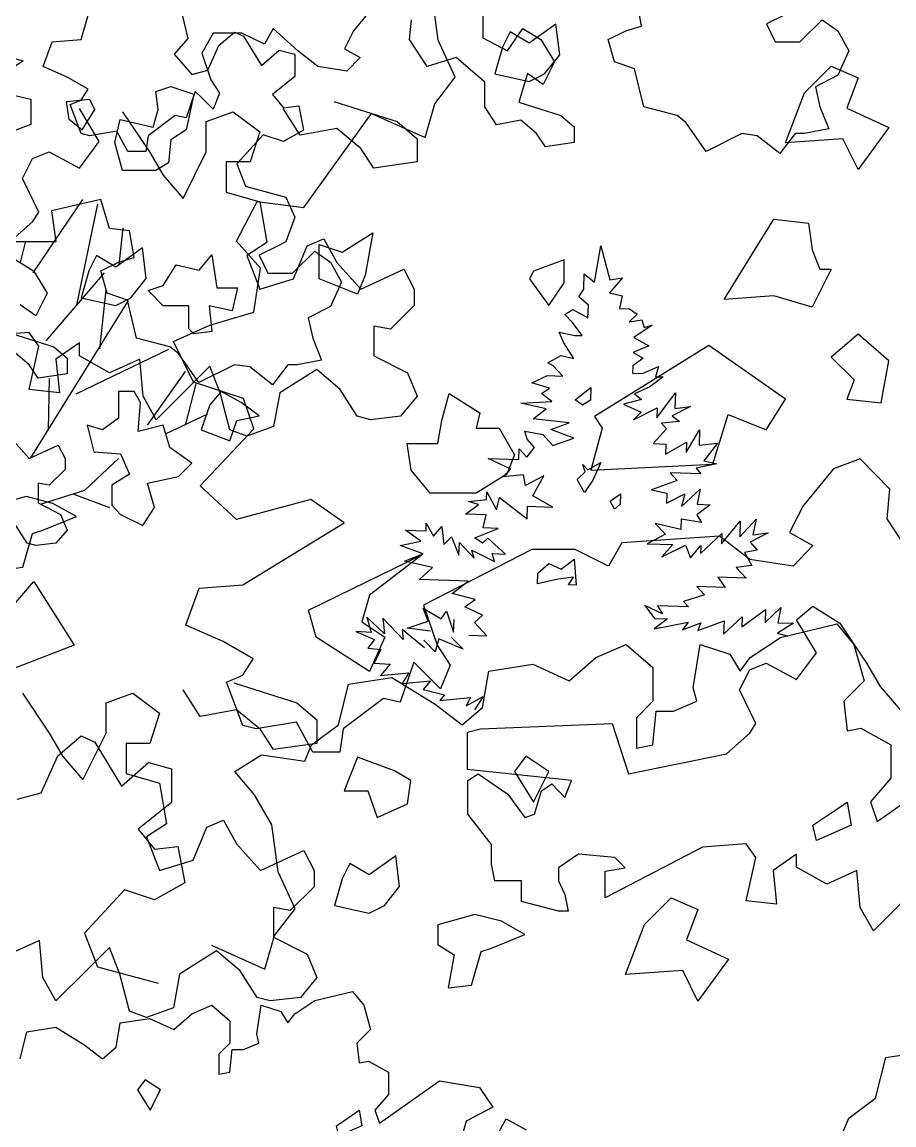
# Model space of a CAD drawing. Header units: inches. Extents: x 11.9 to 85.3, y 21.1 to 37.4.
# Drawn here: x 52.407 to 52.812, y 23.174 to 23.686 of the extents above; entities that cross this region are included whole.
import ezdxf

# ---------------------------------------------------------------- set-up
doc = ezdxf.new("R2010")
doc.units = ezdxf.units.IN
doc.header["$MEASUREMENT"] = 0
doc.layers.add('CAY', color=94, linetype='Continuous')
doc.layers.add('CAY-3', color=61, linetype='Continuous')

# ---------------------------------------------------------------- blocks, each defined once
blk = doc.blocks.new('A$C76451831')
at = {"layer": 'CAY'}
for p, q in [((2471.8, 2031.9), (2478.5, 2069.3)), ((2478.5, 2069.3), (2487.7, 2034.1)), ((2460.6, 2024.6), (2461.2, 2040.4)), ((2461.2, 2040.4), (2471.8, 2031.9)), ((2500.9, 2036.3), (2487.3, 2020.9)), ((2487.7, 2034.1), (2500.9, 2036.3)), ((2455.4, 2016.6), (2460.6, 2024.6)), ((2487.3, 2020.9), (2500.3, 2017.8)), ((2465.5, 2008.1), (2455.4, 2016.6)), ((2500.3, 2017.8), (2497.6, 2004.7)), ((2441.2, 1998.5), (2449.5, 2003.7)), ((2449, 1990.1), (2441.2, 1998.5)), ((2449.5, 2003.7), (2465, 1995)), ((2465, 1995), (2465.5, 2008.1)), ((2497.6, 2004.7), (2508, 2004.3)), ((2515.9, 1998.6), (2507.5, 1990.8)), ((2508, 2004.3), (2515.9, 1998.6)), ((2459, 1976.6), (2449, 1990.1)), ((2507.5, 1990.8), (2520.7, 1993)), ((2531.4, 1987.2), (2512.4, 1974.7)), ((2520.7, 1993), (2523.1, 1984.8)), ((2523.1, 1984.8), (2531.4, 1987.2)), ((2435.1, 1980.1), (2451.3, 1976.8)), ((2440.1, 1969.1), (2435.1, 1980.1)), ((2451.3, 1976.8), (2459, 1976.6)), ((2512.4, 1974.7), (2527.9, 1966)), ((2450.4, 1952.9), (2440.1, 1969.1)), ((2527.9, 1966), (2511.8, 1958.9)), ((2423.5, 1948.4), (2437, 1956)), ((2437, 1956), (2450.4, 1952.9)), ((2522, 1953.1), (2511.3, 1945.3)), ((2511.8, 1958.9), (2522, 1953.1)), ((2428.9, 1945.4), (2423.5, 1948.4)), ((2438.9, 1934.7), (2428.9, 1945.4)), ((2511.3, 1945.3), (2511.1, 1937.6)), ((2521.5, 1937.2), (2538.1, 1944.4)), ((2538.1, 1944.4), (2535, 1934)), ((2407, 1927.6), (2423.1, 1935.2)), ((2423.1, 1935.2), (2438.9, 1934.7)), ((2511.1, 1937.6), (2521.5, 1937.2)), ((2542.7, 1933.8), (2529.2, 1923.4)), ((2535, 1934), (2542.7, 1933.8)), ((2425.3, 1922), (2407, 1927.6)), ((2417, 1916.8), (2425.3, 1922)), ((2529.2, 1923.4), (2513.1, 1916.2)), ((2395.4, 1906.7), (2427.6, 1908.3)), ((2421.9, 1900.8), (2395.4, 1906.7)), ((2427.6, 1908.3), (2417, 1916.8)), ((2520.6, 1910.5), (2501.8, 1905.7)), ((2513.1, 1916.2), (2520.6, 1910.5)), ((2536.2, 1891.4), (2555.7, 1917.4)), ((2555.7, 1917.4), (2555.1, 1901.1)), ((2408.4, 1890.4), (2421.9, 1900.8)), ((2501.8, 1905.7), (2520.1, 1897.4)), ((2512.1, 1889.5), (2536.6, 1901.8)), ((2520.1, 1897.4), (2512.1, 1889.5)), ((2536.6, 1901.8), (2536.2, 1891.4)), ((2571.1, 1903.3), (2552.1, 1893.5)), ((2555.1, 1901.1), (2571.1, 1903.3)), ((2445.4, 1886.4), (2408.4, 1890.4)), ((2426.6, 1879.3), (2445.4, 1886.4)), ((2559.6, 1887.8), (2541, 1885.8)), ((2541, 1885.8), (2546.2, 1880.1)), ((2552.1, 1893.5), (2559.6, 1887.8)), ((2402.2, 1869.3), (2399.8, 1877.6)), ((2399.8, 1877.6), (2418.2, 1874.2)), ((2418.2, 1874.2), (2428.7, 1862.9)), ((2450.3, 1870.4), (2426.6, 1879.3)), ((2546.2, 1880.1), (2532.6, 1864.8)), ((2566.7, 1855.4), (2580.6, 1878.9)), ((2580.6, 1878.9), (2580.1, 1863.1)), ((2401.6, 1850.7), (2409.6, 1860.9)), ((2409.6, 1860.9), (2402.2, 1869.3)), ((2428.7, 1862.9), (2450.3, 1870.4)), ((2532.6, 1864.8), (2545.7, 1864.3)), ((2545.3, 1853.9), (2567, 1866.3)), ((2545.7, 1864.3), (2545.3, 1853.9)), ((2567, 1866.3), (2566.7, 1855.4)), ((2580.1, 1863.1), (2599.2, 1865.2)), ((2599.2, 1865.2), (2585, 1847.1)), ((2361.6, 1849.4), (2393.3, 1848.3)), ((2385.3, 1838.2), (2361.6, 1849.4)), ((2393.3, 1848.3), (2393.7, 1859.2)), ((2393.7, 1859.2), (2401.6, 1850.7)), ((2376.8, 1830.3), (2385.3, 1838.2)), ((2598.4, 1843.9), (2577, 1839.2)), ((2577, 1839.2), (2581.8, 1833.6)), ((2585, 1847.1), (2598.4, 1843.9)), ((2398.2, 1832.3), (2376.8, 1830.3)), ((2400.5, 1821.3), (2398.2, 1832.3)), ((2419.5, 1831.5), (2400.5, 1821.3)), ((2407.9, 1810.6), (2419.5, 1831.5)), ((2557.5, 1826.7), (2530.9, 1816.8)), ((2581.8, 1833.6), (2550.1, 1834.7)), ((2550.1, 1834.7), (2557.5, 1826.7)), ((2360.1, 1806.9), (2360.4, 1815)), ((2360.4, 1815), (2370.2, 1796.1)), ((2530.9, 1816.8), (2546.6, 1813.5)), ((2562, 1799.8), (2581.2, 1817.7)), ((2581.2, 1817.7), (2577.9, 1802)), ((2341.5, 1804.8), (2360.1, 1806.9)), ((2351.8, 1801.7), (2341.5, 1804.8)), ((2370.2, 1796.1), (2373.4, 1809.1)), ((2373.4, 1809.1), (2402, 1786.8)), ((2428.8, 1799), (2407.9, 1810.6)), ((2546.6, 1813.5), (2546.3, 1803.1)), ((2546.3, 1803.1), (2565.2, 1812.8)), ((2565.2, 1812.8), (2562, 1799.8)), ((2338.3, 1791.8), (2351.8, 1801.7)), ((2402, 1786.8), (2402.5, 1799.9)), ((2402.5, 1799.9), (2428.8, 1799)), ((2591.5, 1801.5), (2577.6, 1791.1)), ((2577.9, 1802), (2591.5, 1801.5)), ((2297.4, 1774.6), (2297.7, 1782.3)), ((2297.7, 1782.3), (2305.3, 1768.9)), ((2359.6, 1791), (2338.3, 1791.8)), ((2356.4, 1777.5), (2359.6, 1791)), ((2561.2, 1775.8), (2534.7, 1782.2)), ((2534.7, 1782.2), (2545.1, 1770.9)), ((2561.5, 1786.7), (2561.2, 1775.8)), ((2582.7, 1783.2), (2561.5, 1786.7)), ((2577.6, 1791.1), (2582.7, 1783.2)), ((2603.3, 1761.2), (2622.6, 1784.5)), ((2622.1, 1768.2), (2639, 1786.7)), ((2622.6, 1784.5), (2622.1, 1768.2)), ((2639, 1786.7), (2635.8, 1770.5)), ((2292, 1763.9), (2276.1, 1775.3)), ((2276.1, 1775.3), (2297.4, 1774.6)), ((2305.3, 1768.9), (2313.9, 1779)), ((2313.9, 1779), (2315.9, 1760.3)), ((2347.9, 1767.4), (2372.2, 1777)), ((2372.2, 1777), (2356.4, 1777.5)), ((2545.1, 1770.9), (2526.2, 1761.2)), ((2581.6, 1751.1), (2603.6, 1771.6)), ((2603.6, 1771.6), (2603.3, 1761.2)), ((2651.7, 1772.6), (2632.8, 1762.9)), ((2635.8, 1770.5), (2651.7, 1772.6)), ((2270.6, 1759.2), (2292, 1763.9)), ((2294.3, 1750.7), (2270.6, 1759.2)), ((2315.9, 1760.3), (2323.9, 1768.2)), ((2323.9, 1768.2), (2331.4, 1749.4)), ((2331.4, 1749.4), (2331.9, 1762.5)), ((2331.9, 1762.5), (2347.1, 1746.1)), ((2355.9, 1761.7), (2347.9, 1767.4)), ((2361.5, 1766.9), (2355.9, 1761.7)), ((2379.5, 1750.4), (2361.5, 1766.9)), ((2526.2, 1761.2), (2552.9, 1760.2)), ((2552.9, 1760.2), (2541.6, 1747.5)), ((2541.6, 1747.5), (2566, 1759.8)), ((2566, 1759.8), (2571, 1746.5)), ((2571, 1746.5), (2581.9, 1759.2)), ((2581.9, 1759.2), (2581.6, 1751.1)), ((2632.8, 1762.9), (2640.2, 1754.5)), ((2275, 1743.2), (2294.3, 1750.7)), ((2347.1, 1746.1), (2344.7, 1754.4)), ((2344.7, 1754.4), (2368.3, 1742.7)), ((2365.9, 1750.9), (2379.5, 1750.4)), ((2368.3, 1742.7), (2365.9, 1750.9)), ((2640.2, 1754.5), (2627, 1752.2)), ((2627, 1752.2), (2634.6, 1738.8)), ((2304.2, 1736.7), (2275, 1743.2)), ((2290.6, 1724.1), (2304.2, 1736.7)), ((2634.6, 1738.8), (2618.3, 1736.6)), ((2618.3, 1736.6), (2628.7, 1725.4)), ((2340.9, 1722.3), (2290.6, 1724.1)), ((2628.7, 1725.4), (2599.3, 1726.4)), ((2599.3, 1726.4), (2607.1, 1715.7)), ((1870.8, 1698), (1891.4, 1722.2)), ((1891.4, 1722.2), (1933.3, 1656.1)), ((2324.6, 1709.7), (2340.9, 1722.3)), ((2577.7, 1716.8), (2585.5, 1708.3)), ((2607.1, 1715.7), (2577.7, 1716.8)), ((2348.4, 1703.5), (2324.6, 1709.7)), ((2337.7, 1695.7), (2348.4, 1703.5)), ((2585.5, 1708.3), (2564, 1701.4)), ((2564, 1701.4), (2569.2, 1695.7)), ((2294.6, 1694.5), (2313.2, 1683.4)), ((2299.6, 1681.1), (2294.6, 1694.5)), ((2313.2, 1683.4), (2318.5, 1691.4)), ((2318.5, 1691.4), (2325.9, 1669.8)), ((2356, 1687.3), (2337.7, 1695.7)), ((2524, 1697.3), (2533.9, 1683.8)), ((2542.3, 1688.5), (2524, 1697.3)), ((2569.2, 1695.7), (2537.1, 1696.9)), ((2537.1, 1696.9), (2542.3, 1688.5)), ((2624.3, 1675.2), (2648.9, 1693)), ((2648.4, 1679.8), (2664.8, 1695.1)), ((2648.9, 1693), (2648.4, 1679.8)), ((2664.8, 1695.1), (2661.6, 1679.4)), ((2236.3, 1685.2), (2240.6, 1669.3)), ((2254.4, 1667.9), (2236.3, 1685.2)), ((2252.8, 1684.1), (2254.4, 1667.9)), ((2273.6, 1662), (2252.8, 1684.1)), ((2278, 1673.7), (2299.6, 1681.1)), ((2325.9, 1669.8), (2326.4, 1682.9)), ((2347.5, 1679.5), (2356, 1687.3)), ((2360.2, 1665.9), (2347.5, 1679.5)), ((2547.5, 1683.4), (2533.6, 1673)), ((2533.6, 1673), (2568.7, 1679.9)), ((2533.9, 1683.8), (2547.5, 1683.4)), ((2568.7, 1679.9), (2563, 1671.9)), ((2563, 1671.9), (2581.8, 1679.4)), ((2578.8, 1671.4), (2605.9, 1681.3)), ((2581.8, 1679.4), (2578.8, 1671.4)), ((2605.4, 1667.7), (2624.6, 1685.6)), ((2605.9, 1681.3), (2605.4, 1667.7)), ((2624.6, 1685.6), (2624.3, 1675.2)), ((2677.9, 1678.8), (2661.2, 1668.5)), ((2661.6, 1679.4), (2677.9, 1678.8)), ((2664.3, 1664.1), (2722.6, 1678.3)), ((2722.6, 1678.3), (2740.3, 1657)), ((2224.6, 1670.4), (2244.1, 1661.9)), ((2240.6, 1669.3), (2224.6, 1670.4)), ((2272.6, 1672.4), (2273.6, 1662)), ((2295.9, 1653.3), (2272.6, 1672.4)), ((2301.9, 1670.6), (2278, 1673.7)), ((2341.7, 1666.5), (2360.2, 1665.9)), ((2661.2, 1668.5), (2672, 1665.4)), ((1933.3, 1656.1), (1850.8, 1624.3)), ((2244.1, 1661.9), (2237.2, 1653)), ((2306.7, 1649.3), (2295.1, 1661.4)), ((2310.8, 1662.9), (2306.7, 1649.3)), ((2336, 1652.2), (2310.8, 1662.9)), ((2323.9, 1664.2), (2336, 1652.2)), ((2473.2, 1643.5), (2504.5, 1657)), ((2504.5, 1657), (2532.2, 1632.9)), ((2574, 1612.2), (2581.1, 1657)), ((2581.1, 1657), (2611.8, 1647)), ((2633, 1643.5), (2664.3, 1664.1)), ((2740.3, 1657), (2750.9, 1619.3)), ((2237.2, 1653), (2250.5, 1651.6)), ((2250.5, 1651.6), (2243.7, 1637.7)), ((2611.8, 1647), (2622.4, 1629.3)), ((2243.7, 1637.7), (2260.2, 1636.6)), ((2260.2, 1636.6), (2250.4, 1624.7)), ((2362.4, 1629.3), (2407.8, 1636.4)), ((2407.8, 1636.4), (2445.5, 1619.3)), ((2445.5, 1619.3), (2473.2, 1643.5)), ((2532.2, 1632.9), (2532.2, 1598.1)), ((2622.4, 1629.3), (2633, 1643.5)), ((2217.3, 1615.8), (2262.1, 1622.8)), ((2250.4, 1624.7), (2279.7, 1627.6)), ((2262.1, 1622.8), (2306.9, 1595.1)), ((2279.7, 1627.6), (2272.6, 1616.4)), ((2355.9, 1591.6), (2362.4, 1629.3)), ((2206.7, 1573.9), (2217.3, 1615.8)), ((2272.6, 1616.4), (2301.9, 1619.3)), ((2301.9, 1619.3), (2294.6, 1610.4)), ((2294.6, 1610.4), (2316.5, 1604.8)), ((2577.6, 1598.1), (2574, 1612.2)), ((2750.9, 1619.3), (2729.7, 1598.1)), ((2316.5, 1604.8), (2311.6, 1598.8)), ((2311.6, 1598.8), (2343.6, 1601.9)), ((2339, 1593.3), (2356.7, 1603.2)), ((2343.6, 1601.9), (2339, 1593.3)), ((2356.7, 1603.2), (2347.6, 1589.1)), ((2532.2, 1598.1), (2515.1, 1580.9)), ((2553.4, 1588), (2577.6, 1598.1)), ((2729.7, 1598.1), (2733.2, 1567.4)), ((2306.9, 1595.1), (2334.7, 1573.9)), ((2334.7, 1573.9), (2355.9, 1591.6)), ((2532.2, 1553.2), (2535.7, 1588)), ((2535.7, 1588), (2553.4, 1588)), ((2515.1, 1580.9), (2515.1, 1549.7)), ((2179, 1553.2), (2206.7, 1573.9)), ((2733.2, 1567.4), (2747.4, 1570.3)), ((2747.4, 1570.3), (2778.6, 1553.2)), ((1916.2, 1541.7), (1940.4, 1562.3)), ((1940.4, 1562.3), (1954.5, 1555.8)), ((1954.5, 1555.8), (1982.2, 1510.4)), ((2171.9, 1536.1), (2179, 1553.2)), ((2515.1, 1549.7), (2532.2, 1553.2)), ((2778.6, 1553.2), (2778.6, 1518.4)), ((1899.1, 1503.3), (1916.2, 1541.7)), ((2099.4, 1525.5), (2127.1, 1542.6)), ((2127.1, 1542.6), (2171.9, 1536.1)), ((1982.2, 1510.4), (2010, 1534.6)), ((2010, 1534.6), (2034.1, 1528.1)), ((2764.5, 1473.6), (2857.6, 1539.7)), ((2034.1, 1528.1), (2034.1, 1493.3)), ((2120, 1501.3), (2099.4, 1525.5)), ((2778.6, 1518.4), (2757.4, 1494.2)), ((1874.3, 1496.9), (1899.1, 1503.3)), ((2137.7, 1470.1), (2120, 1501.3)), ((2034.1, 1493.3), (1999.3, 1465.6)), ((2757.4, 1494.2), (2764.5, 1473.6)), ((1999.3, 1465.6), (2016.4, 1445)), ((2144.2, 1421.7), (2137.7, 1470.1)), ((2016.4, 1445), (2040.6, 1447.9)), ((2040.6, 1447.9), (2047.7, 1410.1)), ((2161.9, 1383.3), (2144.2, 1421.7)), ((2047.7, 1410.1), (2016.4, 1392.5)), ((1985.2, 1403.1), (1943.9, 1358.2)), ((2016.4, 1392.5), (1985.2, 1403.1)), ((2140.7, 1355.6), (2161.9, 1383.3)), ((1943.9, 1358.2), (1957.5, 1323.4)), ((2130.6, 1320.8), (2140.7, 1355.6)), ((2075.2, 1345.6), (2130.6, 1320.8)), ((1957.5, 1323.4), (2020, 1306.3)), ((2281, 794.5), (2332.5, 870.4)), ((2491.6, 827), (2512.8, 868.3)), ((2512.8, 868.3), (2561.2, 861.8)), ((2326.2, 761), (2347.8, 865.6)), ((2370.1, 802.5), (2374.1, 840.9)), ((2268, 805.1), (2272.9, 825.9)), ((2516.4, 799.3), (2491.6, 827)), ((2509.3, 753.8), (2516.4, 799.3)), ((2294.3, 724.1), (2354.9, 794.5)), ((2350.1, 715.8), (2356.4, 776.4)), ((2278.7, 602.9), (2379.6, 765.8)), ((2463.9, 740.3), (2509.3, 753.8)), ((2426.2, 723.2), (2463.9, 740.3)), ((2446.8, 681.3), (2426.2, 723.2)), ((2325.4, 669), (2421.3, 715.4)), ((2296.7, 631.7), (2297.9, 685.1)), ((2399.3, 636.8), (2438.6, 692.2)), ((2438.6, 636.8), (2450, 680.8)), ((2498.7, 664.2), (2446.8, 681.3)), ((2509.3, 632.9), (2498.7, 664.2)), ((2417.8, 627.7), (2461.8, 648.6)), ((2334.4, 569.5), (2369.4, 602.2)), ((2289.6, 555.4), (2334.4, 569.5)), ((2323, 565.2), (2360, 551.4))]:
    blk.add_line(p, q, dxfattribs=at)
for points in [[(2451.7, 1910.2), (2468, 1922.8), (2467.5, 1909.6), (2459.2, 1904.5)], [(2453.8, 1827.6), (2462.2, 1835.5), (2459.8, 1843.3), (2465, 1837.6), (2478.4, 1845.3), (2470.1, 1827), (2461.5, 1814.2)], [(2452.7, 1718.4), (2445, 1718.7), (2450.2, 1726.6), (2434.3, 1724.5), (2412.8, 1719.8), (2413.2, 1730.7), (2424.4, 1740.7), (2437.4, 1734.8), (2450.9, 1745.2)], [(2424.5, 1525.4), (2400.8, 1541.2), (2388.9, 1525.4), (2408.7, 1493.7)], [(2721.4, 1485.8), (2733.3, 1493.7), (2737.3, 1469.9), (2701.6, 1454.1), (2697.7, 1469.9)], [(2270.1, 1406.6), (2266.2, 1438.3), (2238.4, 1418.5), (2218.7, 1430.3), (2210.7, 1414.5), (2202.8, 1386.8), (2238.4, 1378.9), (2254.3, 1386.8)], [(2523.5, 1367), (2551.2, 1394.7), (2578.9, 1382.8), (2567, 1351.1), (2610.6, 1331.3), (2578.9, 1287.8), (2563.1, 1319.5), (2503.7, 1315.5)], [(2022.5, 1195.9), (2006.6, 1206.4), (1998.7, 1195.9), (2011.9, 1174.8)], [(2220.4, 1169.5), (2228.3, 1174.8), (2231, 1158.9), (2207.2, 1148.4), (2204.6, 1158.9)], [(2209.9, 855.3), (2183.5, 873.8), (2188.8, 889.6), (2180.8, 905.5), (2167.6, 916), (2165, 945.1), (2180.8, 950.3), (2196.7, 963.5), (2186.1, 987.3), (2199.3, 1016.3), (2231, 1024.3), (2270.6, 1013.7), (2254.7, 1003.1), (2244.2, 982), (2278.5, 974.1), (2278.5, 947.7), (2257.4, 939.8), (2236.3, 931.9), (2204.6, 937.1), (2199.3, 921.3), (2233.6, 916), (2262.7, 900.2), (2257.4, 881.7), (2220.4, 873.8)], [(2365.6, 929.2), (2370.9, 953), (2405.2, 945.1), (2410.4, 963.5), (2407.8, 982), (2423.6, 987.3), (2447.4, 979.4), (2439.5, 942.4), (2423.6, 931.9), (2421, 908.1), (2407.8, 900.2), (2373.5, 900.2)], [(2318.1, 953), (2315.4, 971.5), (2339.2, 974.1), (2344.5, 963.5), (2331.3, 942.4)], [(2577.1, 788.1), (2577.1, 823.8), (2600.8, 815.8), (2632.5, 835.6), (2624.6, 792.1), (2616.7, 772.3)], [(2415.7, 781.4), (2428.9, 802.5), (2452.7, 797.2), (2465.9, 813), (2471.2, 778.7), (2492.3, 778.7), (2487, 755), (2463.2, 760.2), (2465.9, 733.8), (2447.4, 731.2), (2442.1, 736.5), (2442.1, 760.2), (2415.7, 760.2), (2399.9, 776.1)], [(2392.2, 660), (2385.5, 671.4), (2369.4, 671.4), (2369.4, 643.8), (2352.9, 632), (2336.8, 636.8), (2343.9, 609.2), (2371.4, 606.9), (2380.8, 586), (2362.3, 574.6), (2362.3, 553.8), (2371.4, 544.4), (2394.6, 533), (2406.4, 551.4), (2399.3, 576.6), (2431.5, 583.7), (2445.3, 597.4), (2422.5, 613.6), (2415.4, 636.8), (2389.8, 630.1)], [(2475.5, 671.4), (2463.7, 657.6), (2454.7, 632), (2484.6, 620.6), (2491.7, 641.5), (2514.8, 646.2), (2496.4, 660)]]:
    blk.add_lwpolyline(points, close=True, dxfattribs=at)
for points in [[(2492.6, 1796.8), (2487.9, 1805.1), (2498.6, 1812.9), (2498.2, 1802), (2492.6, 1796.8)], [(1877.3, 1228.2), (1884.3, 1256.1), (1914.2, 1260.8), (1944.1, 1242.4), (1962.6, 1228.2), (1976.7, 1240), (1981, 1265.2), (2011.3, 1269.9), (2036.5, 1258.5), (2054.9, 1274.6), (2075.8, 1283.7), (2094.3, 1267.5), (2094.3, 1244.3), (2082.9, 1232.9), (2082.9, 1212.1), (2094.3, 1214.4), (2096.6, 1237.6), (2108.4, 1237.6), (2124.5, 1244.3), (2122.2, 1253.8), (2126.9, 1283.7), (2147.3, 1277), (2154.4, 1265.2), (2161.5, 1274.6), (2182.3, 1288.4), (2221.2, 1297.8), (2233, 1283.7), (2240.1, 1258.5), (2225.9, 1244.3), (2228.3, 1223.9), (2237.7, 1225.8), (2258.6, 1214.4), (2258.6, 1191.2), (2244.4, 1175.1), (2249.1, 1161.4), (2311.2, 1205.4), (2352.9, 1198.3), (2366.7, 1177.9), (2339.1, 1163.7), (2334.4, 1147.6)], [(2371.4, 1149.9), (2380.4, 1166.1), (2401.2, 1154.7)], [(2429.6, 1084.7), (2441, 1036.7), (2426.8, 1020.6), (2445.3, 999.7), (2461.8, 1004.1), (2473.2, 1029.6), (2489.3, 1043.4), (2498.7, 1039.1), (2517.2, 1008.8), (2535.7, 1024.9), (2551.8, 1020.6), (2551.8, 997.4), (2528.6, 978.9), (2540, 965.1), (2556.1, 967.1), (2560.8, 941.9), (2540, 930.1), (2519.2, 937.2), (2491.7, 907.3), (2500.7, 884.1), (2542.4, 872.7), (2551.8, 851.9), (2542.4, 826.3), (2533.3, 821.6), (2514.8, 812.5), (2523.9, 794.1), (2549.4, 794.1), (2572.6, 816.9), (2588.7, 805.5), (2600.1, 784.6), (2588.7, 759.5), (2565.6, 747.7), (2570.3, 726.8), (2579.3, 704), (2554.2, 699.3), (2544.7, 699.3), (2528.6, 678.5), (2505.4, 696.9), (2489.3, 699.3), (2452.3, 680.8), (2431.5, 710.7), (2422.5, 717.8), (2387.9, 726.8), (2378.5, 766.1), (2357.6, 773.2), (2350.9, 796.4), (2369.4, 805.5), (2385.5, 810.2), (2380.8, 837.7), (2360, 840.1), (2350.9, 870.4), (2299.8, 858.6), (2304.6, 826.3), (2260.5, 826.3)], [(2262.9, 807.8), (2281.4, 796.4), (2295.5, 773.2), (2283.7, 750), (2267.6, 761.4)], [(2258.6, 731.5), (2302.2, 717.8), (2316, 706), (2316, 689.9), (2286.1, 685.5), (2277, 699.3), (2260.5, 713.1)], [(2260.5, 620.6), (2277, 602.2), (2306.9, 615.9), (2314, 602.2), (2314, 590.8), (2297.5, 574.6), (2286.1, 576.6), (2286.1, 556.2), (2309.3, 544.4), (2316, 528.2), (2304.6, 514.5), (2283.7, 512.1), (2274.7, 514.5), (2262.9, 533)]]:
    blk.add_lwpolyline(points, dxfattribs=at)
at = {"layer": 'CAY-3'}
for p, q in [((2773.2, 1229.3), (2818.1, 1236.4)), ((2762.6, 1187.4), (2773.2, 1229.3)), ((2734.9, 1166.8), (2762.6, 1187.4)), ((2727.8, 1149.6), (2734.9, 1166.8)), ((2700.1, 1035.2), (2693.6, 1083.6)), ((2717.8, 996.9), (2700.1, 1035.2)), ((2696.6, 969.1), (2717.8, 996.9)), ((2561.2, 861.8), (2631.1, 959.1)), ((2631.1, 959.1), (2686.6, 934.3)), ((2686.6, 934.3), (2696.6, 969.1)), ((6173.4, 618.5), (6152.8, 652.7)), ((6381.5, 625), (6363.8, 652.7)), ((6416.3, 659.8), (6481.8, 639.1)), ((6197.6, 649.2), (6225.3, 607.9)), ((6284.2, 639.1), (6312, 649.2)), ((6312, 649.2), (6339.7, 628.5)), ((2453.9, 573.9), (2509.3, 632.9)), ((6284.2, 607.9), (6284.2, 639.1)), ((6339.7, 628.5), (6329.6, 597.3)), ((6419.3, 632.1), (6381.5, 625)), ((6444, 611.4), (6419.3, 632.1)), ((6481.8, 639.1), (6502.4, 621.4)), ((6152.8, 590.8), (6173.4, 618.5)), ((6502.4, 621.4), (6502.4, 597.3)), ((6104.4, 600.8), (6121.5, 607.9)), ((6121.5, 607.9), (6152.8, 590.8)), ((6225.3, 607.9), (6239.4, 583.7)), ((6260.1, 559.5), (6284.2, 607.9)), ((6457.6, 590.8), (6444, 611.4)), ((3137, 601.7), (3109.3, 591.6)), ((3167.7, 570.4), (3137, 601.7)), ((6093.8, 580.2), (6104.4, 600.8)), ((6304.9, 597.3), (6304.9, 566)), ((6329.6, 597.3), (6304.9, 597.3)), ((6502.4, 597.3), (6457.6, 590.8)), ((3109.3, 591.6), (3078.1, 553.3)), ((6239.4, 583.7), (6260.1, 559.5)), ((2491.6, 539.1), (2453.9, 573.9)), ((6110.9, 545.4), (6093.8, 580.2)), ((2568.3, 559.8), (2491.6, 539.1)), ((2603, 535.6), (2568.3, 559.8)), ((3164.8, 539.7), (3167.7, 570.4)), ((6304.9, 566), (6339.7, 556)), ((3078.1, 553.3), (3063.9, 525.6)), ((6339.7, 556), (6346.7, 514.1)), ((3192.5, 497.8), (3164.8, 539.7)), ((6104.4, 535.3), (6110.9, 545.4)), ((2498.1, 471.6), (2603, 535.6)), ((3063.9, 525.6), (3088.1, 512)), ((6080.2, 514.1), (6104.4, 535.3)), ((2890.2, 514.9), (2876.6, 490.8)), ((2991.4, 522), (2890.2, 514.9)), ((3022.7, 497.8), (2991.4, 522)), ((6346.7, 514.1), (6326.1, 500.5)), ((6388.6, 510.6), (6405.7, 517.6)), ((6405.7, 517.6), (6419.3, 493.4)), ((2797, 507.9), (2685, 450.4)), ((2841.8, 507.9), (2797, 507.9)), ((2876.6, 490.8), (2841.8, 507.9)), ((3088.1, 512), (3067.5, 490.8)), ((6374.5, 476.3), (6388.6, 510.6)), ((3067.5, 490.8), (3022.7, 497.8)), ((6326.1, 500.5), (6339.7, 465.7)), ((6419.3, 493.4), (6444, 465.7)), ((6444, 465.7), (6488.8, 486.4)), ((6488.8, 486.4), (6499.5, 465.7)), ((2439.1, 429.8), (2452.7, 468.1)), ((2452.7, 468.1), (2498.1, 471.6)), ((6339.7, 465.7), (6374.5, 476.3)), ((6499.5, 465.7), (6499.5, 448.6)), ((2685, 450.4), (2699.2, 409.1)), ((3071, 435.3), (3088.1, 449.5)), ((3088.1, 449.5), (3115.8, 431.8)), ((6499.5, 448.6), (6474.7, 424.4)), ((3091.6, 401.1), (3071, 435.3)), ((2477.5, 412.7), (2439.1, 429.8)), ((3115.8, 431.8), (3143.5, 390.5)), ((6457.6, 427.4), (6457.6, 396.7)), ((6474.7, 424.4), (6457.6, 427.4)), ((2508.7, 395), (2477.5, 412.7)), ((6100.9, 420.9), (6055.5, 417.4)), ((6110.9, 406.7), (6100.9, 420.9)), ((2699.2, 409.1), (2712.7, 388.5)), ((3071, 373.4), (3091.6, 401.1)), ((6100.9, 361.9), (6110.9, 406.7)), ((6152.8, 410.3), (6128.6, 393.2)), ((6152.8, 396.7), (6152.8, 410.3)), ((2498.1, 377.9), (2508.7, 395)), ((2675.1, 391.3), (2660.8, 350.1)), ((2685, 381.4), (2675.1, 391.3)), ((2712.7, 388.5), (2702.7, 363.7)), ((3022.7, 383.4), (3039.8, 390.5)), ((3039.8, 390.5), (3071, 373.4)), ((3143.5, 390.5), (3157.7, 366.3)), ((6128.6, 393.2), (6132.1, 358.4)), ((6184, 379), (6152.8, 396.7)), ((6215.3, 393.2), (6184, 379)), ((6218.8, 354.8), (6215.3, 393.2)), ((6457.6, 396.7), (6492.4, 379)), ((2481, 370.8), (2498.1, 377.9)), ((2702.7, 363.7), (2685, 381.4)), ((3012, 362.8), (3022.7, 383.4)), ((6287.8, 386.1), (6263.6, 361.9)), ((6298.4, 358.4), (6287.8, 386.1)), ((6398.6, 382.6), (6360.3, 358.4)), ((6422.8, 361.9), (6398.6, 382.6)), ((6492.4, 379), (6502.4, 354.8)), ((2498.1, 326), (2481, 370.8)), ((2488.6, 369.9), (2554, 349.3)), ((3157.7, 366.3), (3178.3, 342.1)), ((2269.8, 359.3), (2297.6, 318)), ((2356.5, 349.3), (2384.2, 359.3)), ((2384.2, 359.3), (2411.9, 338.7)), ((2453.8, 335.1), (2436.1, 362.9)), ((3029.1, 328), (3012, 362.8)), ((6132.1, 358.4), (6100.9, 361.9)), ((6232.4, 330.6), (6218.8, 354.8)), ((6263.6, 361.9), (6232.4, 330.6)), ((6308.4, 320), (6298.4, 358.4)), ((6360.3, 358.4), (6353.8, 323.6)), ((6440.5, 334.2), (6422.8, 361.9)), ((6502.4, 354.8), (6485.3, 334.2)), ((2356.5, 318), (2356.5, 349.3)), ((2554, 349.3), (2574.7, 331.6)), ((2643.7, 353.7), (2601.9, 322.4)), ((2660.8, 350.1), (2643.7, 353.7)), ((2411.9, 338.7), (2401.9, 307.4)), ((2491.5, 342.2), (2453.8, 335.1)), ((2516.3, 321.6), (2491.5, 342.2)), ((2574.7, 331.6), (2574.7, 307.4)), ((6454.1, 330.6), (6440.5, 334.2)), ((6485.3, 334.2), (6454.1, 330.6)), ((2511.7, 322.4), (2498.1, 326)), ((2553.5, 329.5), (2511.7, 322.4)), ((2529.9, 300.9), (2516.3, 321.6)), ((2570.6, 298.2), (2553.5, 329.5)), ((2601.9, 322.4), (2598.3, 298.2)), ((2730.4, 318.9), (2744, 322.4)), ((2744, 322.4), (2880.2, 328)), ((2880.2, 328), (2897.3, 276)), ((3022.7, 317.9), (3029.1, 328)), ((6326.1, 313.5), (6308.4, 320)), ((6353.8, 323.6), (6326.1, 313.5)), ((2297.6, 318), (2311.7, 293.8)), ((2332.3, 269.7), (2356.5, 318)), ((2730.4, 280.5), (2730.4, 318.9)), ((2998.5, 296.7), (3022.7, 317.9)), ((2377.2, 307.4), (2377.2, 276.1)), ((2401.9, 307.4), (2377.2, 307.4)), ((2574.7, 307.4), (2529.9, 300.9)), ((2598.3, 298.2), (2570.6, 298.2)), ((2311.7, 293.8), (2332.3, 269.7)), ((2897.3, 276), (2998.5, 296.7)), ((2377.2, 276.1), (2411.9, 266.1)), ((2838.3, 269), (2730.4, 280.5)), ((2731, 269), (2741.6, 276)), ((2741.6, 276), (2772.3, 254.8)), ((2411.9, 266.1), (2419, 224.2)), ((2731, 234.2), (2731, 269)), ((2807.1, 258.3), (2817.7, 265.4)), ((2817.7, 265.4), (2831.2, 251.3)), ((2831.2, 251.3), (2838.3, 269)), ((2772.3, 254.8), (2790, 230.6)), ((2800, 234.2), (2807.1, 258.3)), ((2755.2, 202.9), (2731, 234.2)), ((2790, 230.6), (2800, 234.2)), ((2419, 224.2), (2398.4, 210.7)), ((2446.7, 186.5), (2460.9, 220.7)), ((2460.9, 220.7), (2478, 227.8)), ((2478, 227.8), (2491.5, 203.6)), ((2398.4, 210.7), (2411.9, 175.9)), ((2491.5, 203.6), (2516.3, 175.9)), ((2516.3, 175.9), (2561.1, 196.5)), ((2561.1, 196.5), (2571.7, 175.9)), ((2755.2, 182.3), (2755.2, 202.9)), ((2973.7, 200), (2873.1, 147.5)), ((3019.1, 203.5), (2973.7, 200)), ((3029.1, 189.3), (3019.1, 203.5)), ((2411.9, 175.9), (2446.7, 186.5)), ((2845.4, 192.9), (2824.7, 178.7)), ((2883.1, 189.3), (2845.4, 192.9)), ((2893.7, 178.7), (2883.1, 189.3)), ((3019.1, 144.5), (3029.1, 189.3)), ((3071, 192.9), (3046.8, 175.8)), ((3071, 179.3), (3071, 192.9)), ((2571.7, 175.9), (2571.7, 158.8)), ((2758.7, 165.1), (2755.2, 182.3)), ((2824.7, 178.7), (2824.7, 165.1)), ((2873.1, 175.2), (2893.7, 178.7)), ((2873.1, 147.5), (2873.1, 175.2)), ((3046.8, 175.8), (3050.4, 141)), ((3102.3, 161.6), (3071, 179.3)), ((3133.5, 175.8), (3102.3, 161.6)), ((3137, 137.4), (3133.5, 175.8)), ((2786.4, 165.1), (2758.7, 165.1)), ((2786.4, 143.9), (2786.4, 165.1)), ((2824.7, 165.1), (2831.2, 151)), ((2571.7, 158.8), (2547, 134.6)), ((2831.2, 151), (2834.8, 133.9)), ((2529.9, 137.5), (2529.9, 106.9)), ((2547, 134.6), (2529.9, 137.5)), ((2824.7, 133.9), (2786.4, 143.9)), ((3050.4, 141), (3019.1, 144.5)), ((3150.6, 113.3), (3137, 137.4)), ((3181.9, 144.5), (3150.6, 113.3)), ((2834.8, 133.9), (2824.7, 133.9)), ((2287.5, 103.3), (2256.3, 89.2)), ((2291.1, 65), (2287.5, 103.3)), ((2529.9, 106.9), (2564.7, 89.2)), ((2360.1, 96.2), (2335.9, 72.1)), ((2370.7, 68.5), (2360.1, 96.2)), ((2470.9, 92.7), (2432.6, 68.5)), ((2495.1, 72.1), (2470.9, 92.7)), ((2564.7, 89.2), (2574.7, 65)), ((2335.9, 72.1), (2304.6, 40.8)), ((2380.7, 30.2), (2370.7, 68.5)), ((2432.6, 68.5), (2426.1, 33.7)), ((2512.8, 44.3), (2495.1, 72.1)), ((2304.6, 40.8), (2291.1, 65)), ((2574.7, 65), (2557.6, 44.3)), ((2526.3, 40.8), (2512.8, 44.3)), ((2557.6, 44.3), (2526.3, 40.8)), ((2398.4, 23.7), (2380.7, 30.2)), ((2426.1, 33.7), (2398.4, 23.7))]:
    blk.add_line(p, q, dxfattribs=at)
for points in [[(6882.4, 749.1), (6863.9, 740.1), (6872.9, 721.6), (6898.5, 721.6), (6921.7, 744.4), (6937.8, 733), (6949.2, 712.2), (6937.8, 687), (6914.6, 675.2), (6919.3, 654.4), (6928.4, 631.5), (6903.2, 626.8), (6893.8, 626.8), (6877.7, 606), (6854.5, 624.5), (6838.4, 626.8), (6801.4, 608.3), (6780.6, 638.2), (6771.5, 645.3), (6736.9, 654.4), (6727.5, 693.7), (6706.7, 700.8), (6700, 724), (6718.5, 733), (6734.6, 737.7), (6729.9, 765.3)], [(6570.3, 751.5), (6570.3, 725.9), (6595.8, 712.2), (6611.9, 735.4), (6630.4, 724), (6644.6, 700.8), (6632.8, 677.6), (6616.7, 689), (6607.6, 659.1), (6651.2, 645.3), (6665, 633.5), (6665, 617.4), (6635.1, 613.1), (6626.1, 626.8), (6609.6, 640.6), (6584.4, 635.9), (6572.6, 654.4), (6572.6, 679.9), (6542.8, 705.5), (6512.9, 696), (6494.4, 724), (6496.4, 744.4)], [(6457.5, 758.6), (6436.6, 733), (6427.2, 714.5), (6443.3, 705.5), (6429.6, 691.3), (6399.7, 696), (6378.8, 712.2), (6353.3, 735.4), (6344.3, 719.2), (6321.1, 730.6), (6291.2, 730.6), (6279.4, 709.8), (6288.8, 682.3), (6297.9, 668.5), (6291.2, 652), (6279.4, 663.8), (6272.8, 670.4), (6263.3, 643), (6251.9, 645.3), (6224, 624.5), (6221.6, 608.3), (6203.1, 608.3), (6191.7, 629.2), (6163.8, 624.5), (6154.8, 626.8), (6143.4, 656.7), (6154.8, 661.4), (6161.9, 672.8), (6141, 684.6), (6115.5, 696), (6124.5, 721.6), (6154.8, 724), (6161.9, 749.1)]]:
    blk.add_lwpolyline(points, dxfattribs=at)
for points in [[(2826, 1020.1), (2822.1, 1051.8), (2794.4, 1032), (2774.6, 1043.9), (2766.7, 1028), (2758.7, 1000.3), (2794.4, 992.4), (2810.2, 1000.3)], [(3079.4, 980.5), (3107.1, 1008.2), (3134.8, 996.3), (3123, 964.7), (3166.5, 944.9), (3134.8, 901.3), (3119, 933), (3059.6, 929)], [(3027.9, 818.1), (3047.7, 849.8), (3083.4, 845.8), (3087.3, 818.1), (3095.2, 798.3), (3107.1, 798.3), (3087.3, 758.7), (3047.7, 770.6), (2996.3, 766.6)], [(2798.8, 796), (2794.8, 788.1), (2814.6, 760.4), (2830.5, 784.1), (2830.5, 807.9)], [(3158.6, 659.7), (3166.5, 703.3), (3134.8, 731), (3107.1, 707.2), (3130.9, 683.5), (3123, 663.7)], [(3039.8, 632), (3059.6, 663.7), (2980.4, 719.1), (2862.1, 645.5), (2870, 633.6), (2858.2, 590.1), (2984.4, 596.3), (3000.2, 647.8)], [(2739.4, 633.6), (2763.2, 633.6), (2779, 605.9), (2771.1, 586.1), (2739.4, 566.3), (2691.9, 566.3), (2672.1, 590.1), (2668.1, 617.8), (2699.8, 617.8), (2703.8, 641.6), (2711.7, 669.3), (2743.4, 649.5)], [(2573.8, 417.4), (2565.9, 445.1), (2684, 503), (2629.2, 460.9), (2621.3, 433.2), (2645.1, 417.4), (2629.2, 381.7)], [(6222, 476.6), (6218.1, 508.3), (6190.4, 488.5), (6170.6, 500.4), (6162.6, 484.6), (6154.7, 456.8), (6190.4, 448.9), (6206.2, 456.8)], [(2654.9, 279), (2616.6, 293.2), (2603, 258.3), (2627.2, 258.3), (2637.2, 230.6), (2668.5, 244.8), (2672, 269)], [(6125.5, 244), (6097.8, 251.1), (6059.5, 240.5), (6059.5, 219.9), (6076.6, 209.2), (6070.1, 175), (6094.3, 178), (6104.3, 212.8), (6114.9, 216.3), (6149.7, 230.5)], [(2765.8, 123.3), (2738.1, 130.3), (2699.7, 119.7), (2699.7, 99.1), (2716.8, 88.5), (2710.4, 54.3), (2734.5, 57.2), (2744.6, 92), (2755.2, 95.5), (2790, 109.7)]]:
    blk.add_lwpolyline(points, close=True, dxfattribs=at)

msp = doc.modelspace()

# ---------------------------------------------------------------- block references
at = {"layer": 'CAY', "xscale": 0.0004489089019145984, "yscale": 0.0004489089019145984, "zscale": 0.0004489089019145984}
for p in [(49.67146, 23.35291), (51.38809, 23.21295), (51.56325, 22.65309)]:
    msp.add_blockref('A$C76451831', p, dxfattribs=at)

doc.saveas('drawing.dxf')
